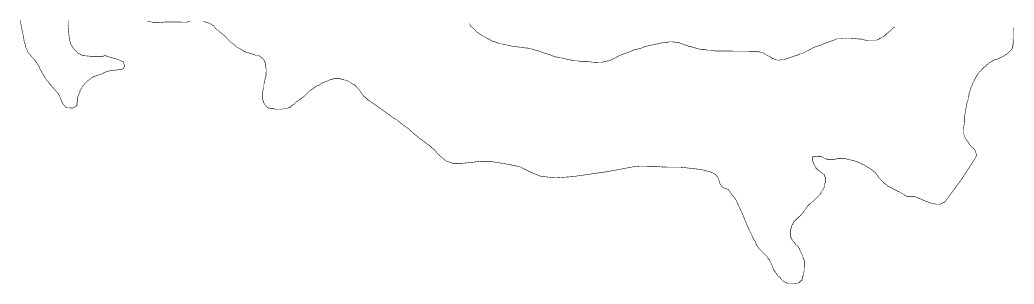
# Model space of a CAD drawing. Header units: metres. Extents: x 319816 to 366074, y 1739234 to 1838803.
# Drawn here: x 332323 to 337834, y 1823444 to 1824911 of the extents above; entities that cross this region are included whole.
import ezdxf

# ---------------------------------------------------------------- set-up
doc = ezdxf.new("R2010")
doc.units = ezdxf.units.M
doc.header["$MEASUREMENT"] = 0
doc.layers.add('HAZARDS LINE', color=1, linetype='Continuous')

msp = doc.modelspace()

# ---------------------------------------------------------------- linework, layer by layer
at = {"layer": 'HAZARDS LINE', "lineweight": 18, "const_width": 3}
for points in [[(332590.1, 1824907.7), (332589.9, 1824875.3), (332597.4, 1824802.5), (332605.3, 1824774.1), (332625.3, 1824745.7), (332641.3, 1824729.4), (332669.5, 1824713), (332717.9, 1824708.6), (332782.6, 1824708.1), (332790.7, 1824712), (332798.8, 1824712), (332806.9, 1824707.9), (332867.4, 1824691.2), (332883.5, 1824683), (332895.6, 1824678.9), (332899.5, 1824666.7), (332903.5, 1824654.6), (332899.4, 1824646.5), (332895.3, 1824638.5), (332871, 1824634.6), (332814.3, 1824626.9), (332802.2, 1824623), (332790, 1824619), (332786, 1824615), (332777.8, 1824611.1), (332741.4, 1824599.2), (332733.2, 1824595.2), (332729.2, 1824595.3), (332725.1, 1824591.2), (332717, 1824587.3), (332708.9, 1824579.2), (332700.7, 1824575.3), (332692.6, 1824567.2), (332688.5, 1824563.2), (332680.4, 1824555.2), (332676.3, 1824547.1), (332668.2, 1824543.2), (332668.1, 1824535.1), (332660, 1824527.1), (332655.8, 1824519), (332655.8, 1824510.9), (332651.7, 1824502.9), (332643.4, 1824482.7), (332643.3, 1824466.5), (332639.1, 1824450.4), (332639.1, 1824438.3), (332635, 1824434.3), (332634.9, 1824430.2), (332630.9, 1824430.2), (332626.8, 1824426.2), (332622.8, 1824426.3), (332618.7, 1824422.2), (332582.3, 1824422.5), (332578.3, 1824426.6), (332574.3, 1824426.6), (332574.3, 1824430.7), (332566.3, 1824438.8), (332562.3, 1824442.9), (332558.3, 1824451), (332554.3, 1824459.1), (332546.4, 1824479.4), (332542.4, 1824487.5), (332538.4, 1824495.6), (332534.4, 1824503.8), (332526.4, 1824511.9), (332518.4, 1824520.1), (332494.4, 1824548.5), (332486.3, 1824556.7), (332478.4, 1824568.9), (332470.3, 1824577), (332462.3, 1824589.2), (332458.4, 1824597.3), (332450.4, 1824609.5), (332434.4, 1824638), (332430.5, 1824650.1), (332414.5, 1824674.5), (332410.5, 1824678.6), (332406.5, 1824686.7), (332386.4, 1824707.1), (332378.4, 1824719.3), (332374.4, 1824723.3), (332366.4, 1824731.5), (332366.4, 1824735.5), (332362.5, 1824743.6), (332358.5, 1824751.8), (332354.5, 1824759.9), (332354.6, 1824768), (332350.6, 1824780.1), (332346.6, 1824788.2), (332342.8, 1824820.6), (332338.9, 1824832.8), (332324.1, 1824909.7)], [(333265.2, 1824902.5), (333249, 1824898.5), (333131.8, 1824899.4), (333091.3, 1824895.7), (333059, 1824896), (333050.9, 1824900.1), (333042.8, 1824900.1), (333034.8, 1824904.2), (333026.7, 1824904.3)], [(337832.1, 1824867.2), (337829, 1824855.1), (337828.6, 1824798.5), (337832.5, 1824786.3), (337828.5, 1824782.3), (337828.3, 1824766.2), (337824.3, 1824762.1), (337824.2, 1824754.1), (337820.1, 1824746), (337816, 1824742), (337811.9, 1824738), (337807.9, 1824734), (337799.7, 1824725.9), (337795.6, 1824721.9), (337787.5, 1824718), (337771.3, 1824706), (337767.2, 1824706), (337734.8, 1824690.1), (337726.7, 1824690.1), (337718.6, 1824686.1), (337714.5, 1824682.1), (337706.4, 1824678.1), (337698.3, 1824674.2), (337690.1, 1824666.1), (337682, 1824662.2), (337677.9, 1824654.1), (337669.8, 1824650.1), (337661.6, 1824642.1), (337657.6, 1824638.1), (337653.5, 1824634.1), (337649.4, 1824626), (337641.3, 1824622), (337637.2, 1824614), (337633.1, 1824610), (337629, 1824601.9), (337624.9, 1824597.9), (337620.8, 1824589.9), (337616.7, 1824581.8), (337612.6, 1824573.7), (337604.4, 1824557.6), (337600.2, 1824545.5), (337596.1, 1824537.5), (337592, 1824525.4), (337587.8, 1824509.2), (337583.7, 1824501.2), (337583.6, 1824489.1), (337579.5, 1824481), (337579.4, 1824468.9), (337571.2, 1824444.7), (337566.9, 1824416.4), (337562.7, 1824392.2), (337558.5, 1824372), (337558.2, 1824339.7), (337553.9, 1824307.3), (337553.7, 1824275), (337557.7, 1824270.9), (337557.6, 1824262.8), (337561.6, 1824258.8), (337565.6, 1824250.6), (337569.6, 1824246.6), (337597.6, 1824205.9), (337613.7, 1824193.7), (337621.7, 1824177.4), (337625.5, 1824157.2), (337617.3, 1824141.1), (337539.6, 1824020.4), (337449.7, 1823899.8), (337425.4, 1823887.8), (337401.1, 1823888), (337376.9, 1823892.2), (337344.6, 1823904.6), (337284.2, 1823929.3), (337243.8, 1823929.7), (337227.7, 1823937.9), (337223.7, 1823941.9), (337207.5, 1823950.2), (337203.5, 1823954.2), (337191.4, 1823958.4), (337167.3, 1823970.7), (337159.2, 1823974.8), (337147.2, 1823983), (337143.1, 1823983), (337135.1, 1823987.1), (337127, 1823995.3), (337115, 1824003.4), (337107, 1824011.6), (337094.9, 1824023.8), (337086.9, 1824032), (337082.9, 1824036), (337078.9, 1824044.1), (337066.9, 1824060.4), (337062.9, 1824064.5), (337042.8, 1824080.8), (337002.6, 1824105.4), (336958.3, 1824125.9), (336905.8, 1824138.5), (336893.7, 1824142.6), (336857.3, 1824142.9), (336849.2, 1824138.9), (336833, 1824135), (336796.6, 1824135.3), (336796.7, 1824139.3), (336788.6, 1824139.4), (336772.5, 1824147.6), (336768.5, 1824151.7), (336752.3, 1824151.8), (336748.3, 1824155.9), (336736.1, 1824151.9), (336719.9, 1824152), (336715.9, 1824148), (336715.7, 1824127.8), (336719.7, 1824123.7), (336723.7, 1824111.6), (336727.7, 1824103.5), (336735.6, 1824091.3), (336735.6, 1824087.2), (336739.6, 1824083.2), (336743.7, 1824083.1), (336743.6, 1824079.1), (336751.7, 1824075), (336767.8, 1824062.7), (336771.8, 1824058.6), (336775.8, 1824054.6), (336779.8, 1824054.5), (336783.8, 1824050.5), (336783.8, 1824042.4), (336787.8, 1824038.3), (336787.5, 1824006), (336783.5, 1824001.9), (336783.3, 1823985.8), (336775.1, 1823969.7), (336771.1, 1823965.7), (336767, 1823957.6), (336762.8, 1823949.5), (336758.7, 1823941.5), (336754.7, 1823937.5), (336750.6, 1823933.5), (336746.5, 1823929.5), (336742.4, 1823925.4), (336734.3, 1823917.4), (336718, 1823901.4), (336709.9, 1823897.4), (336705.8, 1823893.4), (336689.5, 1823877.3), (336681.3, 1823865.3), (336665, 1823841.1), (336652.8, 1823829.1), (336652.7, 1823825.1), (336644.6, 1823821.1), (336624.3, 1823801), (336620.2, 1823797), (336612, 1823789), (336607.9, 1823780.9), (336607.9, 1823776.9), (336603.8, 1823772.9), (336599.7, 1823764.8), (336599.7, 1823756.7), (336595.5, 1823748.7), (336595.2, 1823704.2), (336599.2, 1823700.1), (336603.2, 1823692), (336603.2, 1823688), (336607.2, 1823683.9), (336611.2, 1823679.8), (336627.2, 1823659.5), (336635.3, 1823655.4), (336639.2, 1823647.3), (336643.2, 1823643.2), (336643.2, 1823639.1), (336651.2, 1823622.9), (336659.1, 1823606.7), (336663.1, 1823598.5), (336663.1, 1823594.5), (336667.1, 1823586.4), (336667, 1823582.3), (336671, 1823574.2), (336670.6, 1823517.6), (336666.4, 1823505.5), (336666.3, 1823493.4), (336662.2, 1823485.3), (336662.2, 1823477.3), (336658.1, 1823473.2), (336658, 1823465.2), (336654, 1823465.2), (336654, 1823461.1), (336649.9, 1823461.2), (336649.9, 1823457.1), (336645.9, 1823457.2), (336645.8, 1823453.1), (336637.7, 1823453.2), (336637.7, 1823449.1), (336625.6, 1823449.2), (336617.5, 1823445.3), (336581.1, 1823445.5), (336577.1, 1823449.6), (336573, 1823449.6), (336569, 1823453.7), (336565, 1823453.7), (336561, 1823457.8), (336552.9, 1823461.9), (336548.9, 1823466), (336544.9, 1823470.1), (336540.9, 1823474.1), (336536.9, 1823482.3), (336528.8, 1823486.4), (336524.8, 1823490.4), (336512.8, 1823506.7), (336508.8, 1823510.8), (336508.8, 1823514.8), (336504.8, 1823518.9), (336500.8, 1823523), (336496.9, 1823535.1), (336488.9, 1823555.4), (336485, 1823563.5), (336477, 1823579.8), (336473, 1823583.8), (336469, 1823587.9), (336465, 1823596), (336461, 1823600.1), (336453, 1823608.3), (336432.9, 1823628.6), (336424.9, 1823636.8), (336416.9, 1823644.9), (336412.9, 1823653), (336408.9, 1823657.1), (336404.9, 1823665.2), (336401, 1823677.4), (336393, 1823689.6), (336377, 1823722.1), (336365.1, 1823746.4), (336345.2, 1823791), (336329.4, 1823831.6), (336289.6, 1823916.8), (336265.6, 1823945.3), (336249.6, 1823969.7), (336225.4, 1823978), (336213.3, 1823986.1), (336201.4, 1824006.4), (336197.4, 1824022.6), (336189.5, 1824038.9), (336181.5, 1824051.1), (336161.4, 1824063.4), (336100.9, 1824080), (335987.8, 1824093), (335886.7, 1824093.8), (335846.3, 1824098.1), (335757.4, 1824098.8), (335721, 1824095.1), (335640, 1824079.5), (335575.2, 1824067.9), (335389, 1824041), (335292, 1824033.7), (335211.2, 1824042.4), (335158.8, 1824063), (335094.4, 1824095.9), (335009.6, 1824112.7), (334928.8, 1824125.4), (334880.3, 1824125.8), (334811.5, 1824118.2), (334771.1, 1824114.5), (334722.6, 1824114.9), (334686.3, 1824127.3), (334642.1, 1824164), (334622.1, 1824188.4), (334618.1, 1824192.5), (334606, 1824200.7), (334594, 1824212.9), (334581.9, 1824221.1), (334549.7, 1824245.6), (334537.7, 1824253.8), (334533.7, 1824257.9), (334517.6, 1824270.1), (334481.5, 1824302.7), (334465.4, 1824315), (334441.3, 1824331.4), (334413.1, 1824355.8), (334397, 1824364), (334381, 1824376.3), (334340.8, 1824404.9), (334312.6, 1824425.3), (334276.4, 1824449.9), (334260.3, 1824462.1), (334252.3, 1824466.2), (334248.3, 1824470.3), (334240.3, 1824478.5), (334236.2, 1824482.5), (334228.2, 1824486.6), (334224.2, 1824494.8), (334220.2, 1824498.8), (334208.2, 1824515.1), (334204.2, 1824523.2), (334196.2, 1824531.4), (334192.2, 1824535.4), (334184.2, 1824543.6), (334176.1, 1824551.7), (334164, 1824555.9), (334156, 1824564), (334131.9, 1824576.3), (334123.8, 1824576.4), (334115.7, 1824580.5), (334107.6, 1824580.6), (334099.6, 1824584.7), (334063.2, 1824585), (334055.1, 1824581), (334047, 1824581), (334030.8, 1824573.1), (334018.6, 1824569.1), (334010.5, 1824565.2), (333998.3, 1824561.2), (333982.1, 1824549.2), (333969.9, 1824545.2), (333961.8, 1824541.3), (333953.7, 1824533.2), (333941.5, 1824525.3), (333933.3, 1824521.3), (333925.2, 1824513.2), (333896.7, 1824485.2), (333884.5, 1824477.2), (333876.3, 1824469.1), (333864.2, 1824461.2), (333856, 1824457.2), (333839.7, 1824441.1), (333831.6, 1824437.1), (333827.6, 1824433.1), (333823.5, 1824429.1), (333819.4, 1824425.1), (333815.4, 1824425.1), (333807.3, 1824421.2), (333803.2, 1824421.2), (333795.1, 1824417.2), (333778.9, 1824417.3), (333770.8, 1824413.4), (333738.5, 1824413.6), (333730.4, 1824417.7), (333714.2, 1824417.8), (333706.2, 1824421.9), (333698.1, 1824422), (333694.1, 1824426.1), (333690.1, 1824430.2), (333686, 1824430.2), (333686.1, 1824434.2), (333682.1, 1824438.3), (333678.1, 1824446.4), (333674.1, 1824450.5), (333674.1, 1824454.5), (333670.1, 1824462.7), (333670.2, 1824466.7), (333666.2, 1824474.8), (333666.4, 1824499.1), (333670.6, 1824523.3), (333674.7, 1824535.4), (333674.9, 1824551.6), (333679, 1824563.7), (333683.2, 1824591.9), (333687.4, 1824600), (333687.7, 1824640.4), (333683.7, 1824656.6), (333683.9, 1824672.8), (333679.9, 1824676.9), (333679.9, 1824680.9), (333675.9, 1824685), (333675.9, 1824689), (333667.9, 1824697.2), (333663.9, 1824701.3), (333659.8, 1824701.3), (333655.8, 1824705.4), (333651.8, 1824709.4), (333643.8, 1824713.5), (333631.6, 1824713.6), (333623.6, 1824717.7), (333595.3, 1824726), (333583.2, 1824730.2), (333579.2, 1824730.2), (333571.2, 1824734.3), (333567.1, 1824734.3), (333563.1, 1824738.4), (333543, 1824750.7), (333526.9, 1824758.9), (333518.8, 1824763), (333514.8, 1824771.1), (333506.8, 1824775.2), (333502.8, 1824779.3), (333494.7, 1824783.4), (333490.7, 1824787.5), (333482.7, 1824795.7), (333466.6, 1824811.9), (333462.7, 1824820.1), (333454.6, 1824824.2), (333446.6, 1824832.3), (333430.5, 1824844.6), (333422.5, 1824852.7), (333414.4, 1824856.8), (333402.4, 1824869), (333398.4, 1824877.2), (333390.4, 1824881.3), (333386.4, 1824885.3), (333370.2, 1824893.6), (333366.2, 1824893.6), (333354.1, 1824897.7), (333346.1, 1824901.8), (333338, 1824901.9)], [(337174.2, 1824872.3), (337162, 1824864.3), (337149.8, 1824852.3), (337129.5, 1824836.2), (337113.2, 1824820.2), (337105.1, 1824816.2), (337097, 1824812.2), (337092.9, 1824808.2), (337088.8, 1824808.3), (337084.8, 1824804.2), (337080.7, 1824800.2), (337072.6, 1824800.3), (337068.5, 1824796.3), (337024.1, 1824796.6), (336995.8, 1824800.9), (336987.8, 1824805), (336971.6, 1824805.1), (336927.1, 1824809.5), (336882.7, 1824809.8), (336874.6, 1824805.9), (336854.4, 1824806), (336842.2, 1824802.1), (336834.1, 1824798.1), (336821.9, 1824794.1), (336809.8, 1824790.2), (336797.6, 1824786.2), (336761.1, 1824770.4), (336748.9, 1824766.4), (336724.6, 1824758.5), (336680, 1824734.6), (336655.6, 1824722.6), (336647.5, 1824722.7), (336639.4, 1824718.7), (336631.3, 1824714.7), (336619.1, 1824710.8), (336594.8, 1824702.9), (336558.4, 1824691.1), (336542.2, 1824691.2), (336534.1, 1824687.2), (336521.9, 1824687.3), (336517.9, 1824691.4), (336505.8, 1824691.5), (336501.8, 1824695.5), (336493.7, 1824695.6), (336485.7, 1824703.7), (336453.5, 1824720.2), (336449.5, 1824724.2), (336441.4, 1824728.3), (336433.3, 1824728.4), (336425.3, 1824732.5), (336413.2, 1824736.6), (336174.7, 1824738.5), (336154.5, 1824742.7), (336134.3, 1824742.8), (336118.1, 1824747), (336097.9, 1824747.2), (336081.8, 1824751.3), (336065.6, 1824755.5), (336049.5, 1824759.7), (336041.5, 1824763.8), (336029.3, 1824763.9), (336021.3, 1824768), (335997.1, 1824776.2), (335985, 1824780.4), (335976.9, 1824784.5), (335960.8, 1824784.6), (335952.7, 1824788.7), (335920.4, 1824789), (335912.2, 1824785), (335888, 1824785.2), (335871.8, 1824781.3), (335855.6, 1824777.3), (335815.1, 1824769.6), (335782.7, 1824761.7), (335766.5, 1824753.8), (335750.3, 1824749.8), (335730, 1824746), (335713.8, 1824738), (335693.5, 1824730.1), (335669.2, 1824722.2), (335661.1, 1824718.2), (335648.9, 1824714.2), (335640.8, 1824710.3), (335612.4, 1824694.3), (335600.2, 1824690.4), (335596.2, 1824686.3), (335584, 1824682.4), (335575.9, 1824682.5), (335567.8, 1824678.5), (335559.7, 1824678.5), (335551.6, 1824674.6), (335511.2, 1824674.9), (335470.8, 1824679.2), (335434.4, 1824679.5), (335414.2, 1824683.7), (335398, 1824683.8), (335357.7, 1824692.2), (335341.5, 1824696.4), (335321.4, 1824700.6), (335313.3, 1824700.7), (335301.2, 1824704.8), (335293.1, 1824704.9), (335281, 1824709), (335260.9, 1824717.2), (335220.5, 1824729.7), (335200.4, 1824737.9), (335184.2, 1824742.1), (335168.1, 1824746.3), (335160, 1824750.4), (335147.9, 1824750.5), (335139.9, 1824754.6), (335127.7, 1824754.7), (335103.5, 1824758.9), (335059.1, 1824763.3), (335038.9, 1824767.5), (335022.8, 1824771.6), (335006.6, 1824775.8), (334998.5, 1824775.9), (334990.5, 1824780), (334978.4, 1824780.1), (334970.3, 1824784.2), (334966.3, 1824784.2), (334958.2, 1824788.3), (334950.2, 1824792.4), (334942.1, 1824792.5), (334921.9, 1824804.8), (334905.8, 1824813), (334889.7, 1824821.2), (334877.7, 1824829.4), (334869.6, 1824833.5), (334865.6, 1824837.5), (334857.5, 1824841.6), (334849.5, 1824849.8), (334845.5, 1824853.9), (334841.5, 1824857.9), (334837.5, 1824862), (334829.5, 1824870.2), (334821.4, 1824874.3), (334817.5, 1824886.4), (334815.5, 1824890.5)]]:
    msp.add_lwpolyline(points, dxfattribs=at)

doc.saveas('drawing.dxf')
